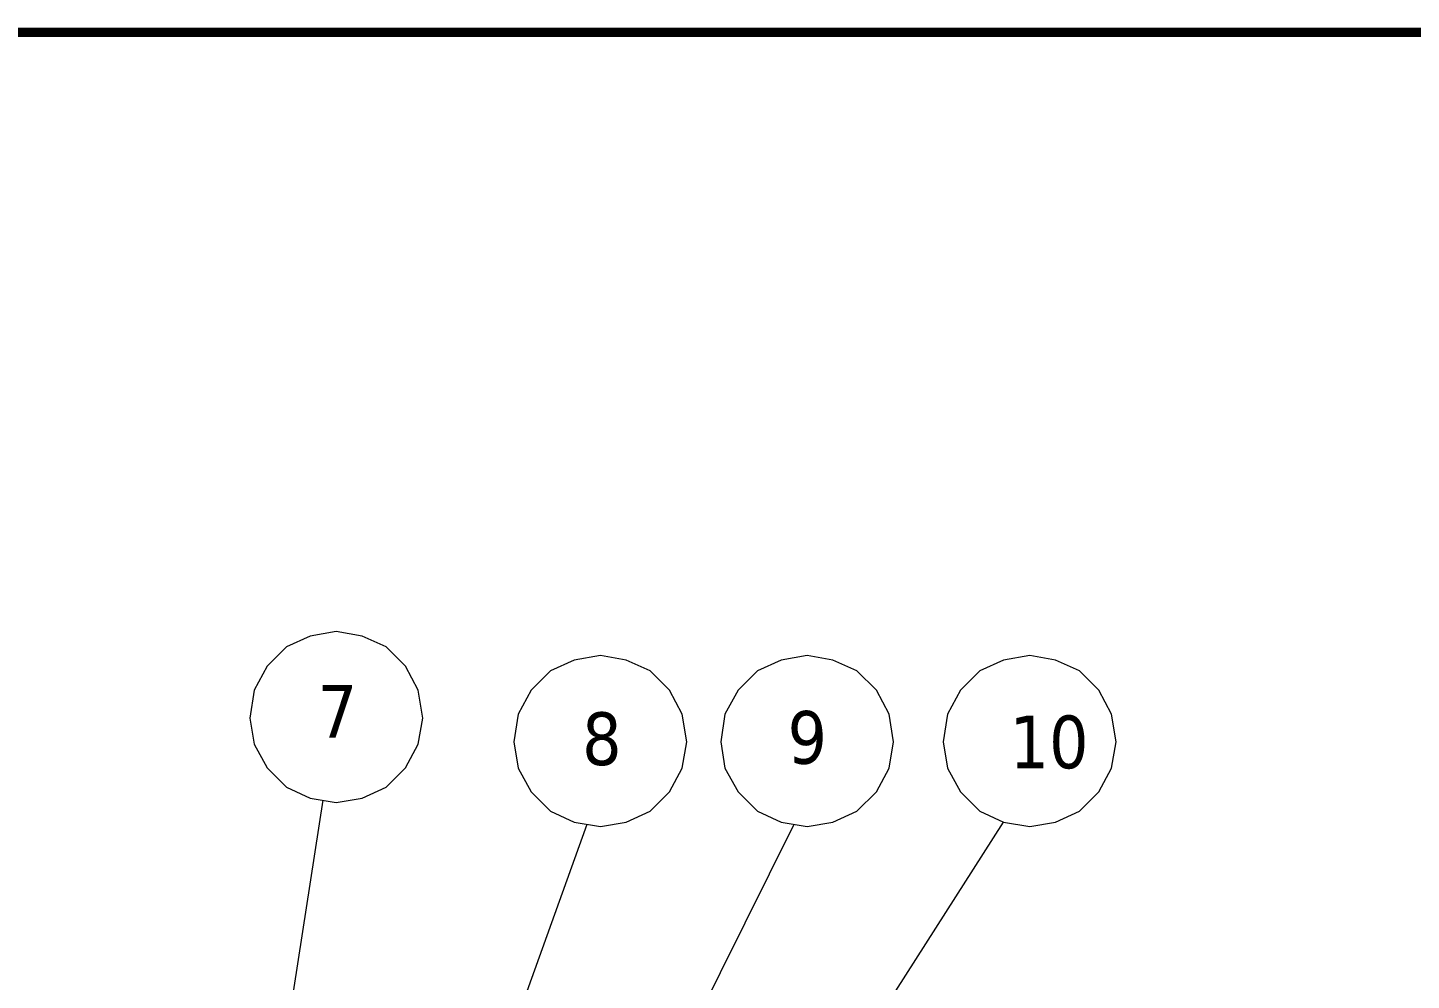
# Model space of a CAD drawing. Header units: millimetres. Extents: x 124493 to 133608, y -169944 to -164394.
# Drawn here: x 126791 to 127779, y -165257 to -164577 of the extents above; entities that cross this region are included whole.
import ezdxf

# ---------------------------------------------------------------- set-up
doc = ezdxf.new("R2010")
doc.units = ezdxf.units.MM
doc.header["$LTSCALE"] = 13
doc.layers.add('1', color=4, linetype='Continuous')
doc.layers.add('铁心', color=3, linetype='Continuous', lineweight=0)
doc.styles.add('Tahoma$001', font='tahoma.ttf', dxfattribs={"height": 2.159784})

msp = doc.modelspace()

# ---------------------------------------------------------------- linework, layer by layer
at = {"layer": '1', "const_width": 6.54}
msp.add_lwpolyline([(124978.4, -169738.19), (132154.4, -169738.19), (132154.4, -164580.44), (124978.4, -164580.44), (124978.4, -169738.19)], dxfattribs=at)
at = {"layer": '铁心'}
for points in [[(127072.95, -165069.97), (127069.64, -165050.09), (127060.6, -165032.93), (127046.75, -165019.07), (127029.58, -165011.54), (127011.21, -165008.23), (126992.53, -165011.54), (126975.67, -165019.07), (126961.81, -165032.93), (126952.48, -165050.09), (126949.46, -165069.97), (126952.48, -165088.65), (126961.81, -165105.51), (126975.67, -165119.37), (126992.53, -165127.2), (127011.21, -165130.21), (127029.58, -165127.2), (127046.75, -165119.37), (127060.6, -165105.51), (127069.64, -165088.65)], [(127261.54, -165087.07), (127258.23, -165067.19), (127249.19, -165050.02), (127235.34, -165036.17), (127218.17, -165028.64), (127199.8, -165025.32), (127181.13, -165028.64), (127164.26, -165036.17), (127150.4, -165050.02), (127141.07, -165067.19), (127138.06, -165087.07), (127141.07, -165105.74), (127150.4, -165122.61), (127164.26, -165136.46), (127181.13, -165144.29), (127199.8, -165147.3), (127218.17, -165144.29), (127235.34, -165136.46), (127249.19, -165122.61), (127258.23, -165105.74)], [(127409.21, -165087.07), (127405.9, -165067.19), (127396.87, -165050.02), (127383.01, -165036.17), (127365.84, -165028.64), (127347.47, -165025.32), (127328.8, -165028.64), (127311.93, -165036.17), (127298.08, -165050.02), (127288.74, -165067.19), (127285.73, -165087.07), (127288.74, -165105.74), (127298.08, -165122.61), (127311.93, -165136.46), (127328.8, -165144.29), (127347.47, -165147.3), (127365.84, -165144.29), (127383.01, -165136.46), (127396.87, -165122.61), (127405.9, -165105.74)], [(127568.1, -165087.07), (127564.79, -165067.19), (127555.75, -165050.02), (127541.9, -165036.17), (127524.73, -165028.64), (127506.36, -165025.32), (127487.69, -165028.64), (127470.82, -165036.17), (127456.96, -165050.02), (127447.63, -165067.19), (127444.62, -165087.07), (127447.63, -165105.74), (127456.96, -165122.61), (127470.82, -165136.46), (127487.69, -165144.29), (127506.36, -165147.3), (127524.73, -165144.29), (127541.9, -165136.46), (127555.75, -165122.61), (127564.79, -165105.74)]]:
    msp.add_lwpolyline(points, close=True, dxfattribs=at)
for points in [[(126924.6, -165626.7), (127001.87, -165128.7), (127001.87, -165128.7)], [(127050.89, -165533.8), (127190.46, -165145.8), (127190.46, -165145.8)], [(127145.26, -165533.8), (127338.13, -165145.8), (127338.13, -165145.8)], [(127238.99, -165533.8), (127487.69, -165144.29), (127487.69, -165144.29)]]:
    msp.add_lwpolyline(points, dxfattribs=at)

# ---------------------------------------------------------------- texts
at = {"layer": '铁心', "style": 'Tahoma$001'}
for s, height, p in [('7', 37.59, (126997.89, -165084.09)), ('9', 37.59, (127333.44, -165102.57)), ('8', 37.59, (127186.74, -165103.5)), ('10', 37.589, (127491.97, -165105.79))]:
    msp.add_text(s, height=height, dxfattribs=at).set_placement(p)

doc.saveas('drawing.dxf')
